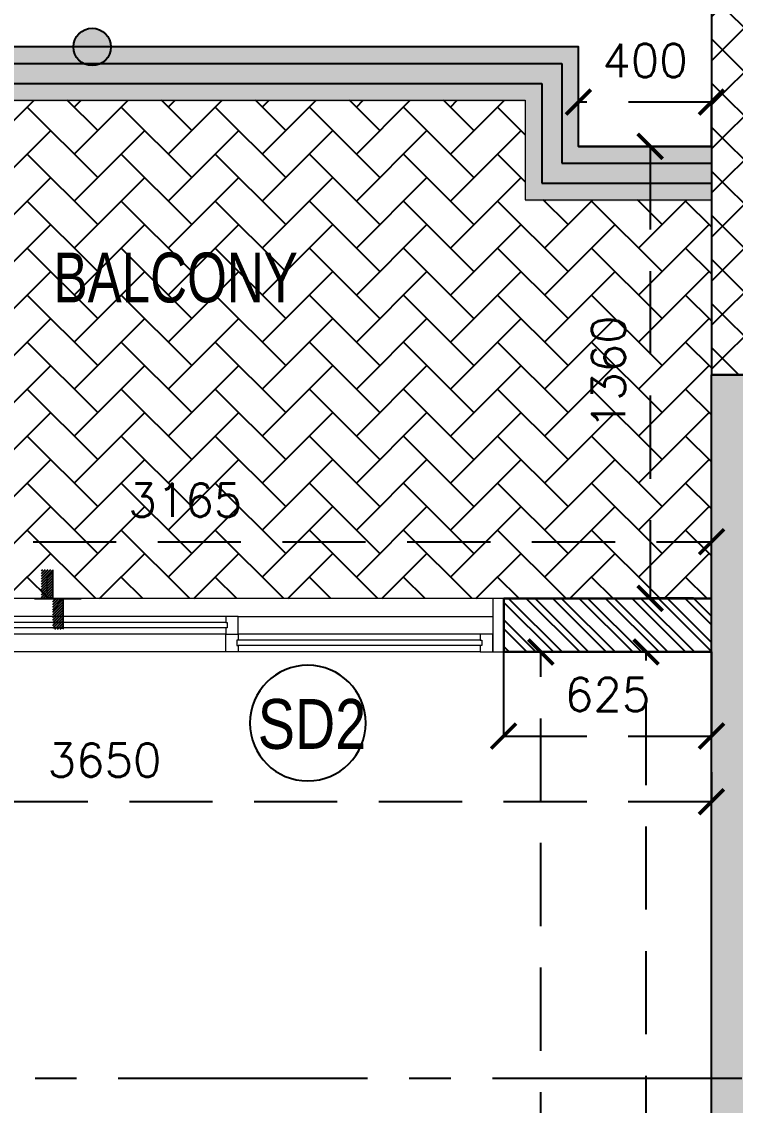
# Model space of a CAD drawing. Header units: millimetres. Extents: x 1180970 to 1231451, y -5737889 to -5695638.
# Drawn here: x 1220238 to 1222383, y -5712113 to -5708852 of the extents above; entities that cross this region are included whole.
import ezdxf
from ezdxf.enums import TextEntityAlignment as Align

# ---------------------------------------------------------------- set-up
doc = ezdxf.new("R2010")
doc.units = ezdxf.units.MM
doc.header["$LTSCALE"] = 1000
doc.header["$MEASUREMENT"] = 0
for name, pattern in [('3BHK-A$1$AUDIT_D_120904163729-0', [0]), ('AUDIT_D_120904163729-0', [0]), ('T8(T9 IS SIMILAR) - GROUND FLOOR - DIMENSION & TEXTING$0$HIDDEN', [0.375, 0.25, -0.125]), ('T8(T9 IS SIMILAR) - GROUND FLOOR ELEVATION$0$AUDIT_D_120904163729-0', [0]), ('T8_REFUGE COLUMNS$0$CENTER2', [1.125, 0.75, -0.125, 0.125, -0.125])]:
    doc.linetypes.add(name, pattern=pattern)
doc.layers.get('0').update_dxf_attribs({"linetype": 'AUDIT_D_120904163729-0'})
for name, color, linetype in [('3BHK-A$0$a-tile drop', 3, 'Continuous'), ('3BHK-A$0$APT PLANS-typ$0$TILEDROP', 3, 'Continuous'), ('3BHK-A$1$A-DECK SUNK 125', 8, 'Continuous'), ('3BHK-A$1$A-HATCH -160', 251, '3BHK-A$1$AUDIT_D_120904163729-0'), ('3BHK-A$1$ELE 1', 1, 'Continuous'), ('T8(T9 IS SIMILAR) - GROUND FLOOR - DIMENSION & TEXTING$0$A-DIMENSIONS', 2, 'T8(T9 IS SIMILAR) - GROUND FLOOR - DIMENSION & TEXTING$0$HIDDEN'), ('T8(T9 IS SIMILAR) - GROUND FLOOR - DIMENSION & TEXTING$0$a-window-no', 125, 'Continuous'), ('T8(T9 IS SIMILAR) - GROUND FLOOR ELEVATION$0$A-WALL HATCH', 252, 'T8(T9 IS SIMILAR) - GROUND FLOOR ELEVATION$0$AUDIT_D_120904163729-0'), ('T8(T9 IS SIMILAR) - GROUND FLOOR ELEVATION$0$A-WALL-FEATURES', 6, 'T8(T9 IS SIMILAR) - GROUND FLOOR ELEVATION$0$AUDIT_D_120904163729-0'), ('T8(T9 IS SIMILAR) - GROUND FLOOR$0$$0$A-DECK SUNK 125', 8, 'Continuous'), ('T8(T9 IS SIMILAR) - GROUND FLOOR$0$B-AR-ANNO-E DECK FLOOR$0$a-text', 4, 'Continuous'), ('T8(T9 IS SIMILAR) - GROUND FLOOR$1$STAIRS', 1, 'Continuous'), ('T8_REFUGE COLUMNS$0$A-CENTERLINE', 193, 'T8_REFUGE COLUMNS$0$CENTER2'), ('T8_REFUGE COLUMNS$0$A-RCC COLS', 3, 'Continuous')]:
    doc.layers.add(name, color=color, linetype=linetype)
for name, color, linetype, lineweight in [('3BHK-A$1$Ele', 8, 'Continuous', 15), ('3BHK-A$1$Window', 4, 'Continuous', 20), ('3BHK-A$2$A-WALL- 160', 6, 'Continuous', 30), ('T8(T9 IS SIMILAR) - GROUND FLOOR - DIMENSION & TEXTING$0$a-Text', 4, 'Continuous', 0), ('T8(T9 IS SIMILAR) - GROUND FLOOR$0$D&W', 8, 'Continuous', 25)]:
    doc.layers.add(name, color=color, linetype=linetype, lineweight=lineweight)
doc.layers.add('T8_REFUGE COLUMNS$0$COL-HATCH', color=7, linetype='Continuous', lineweight=25, true_color=0xa3a3a3)
doc.styles.add('T8(T9 IS SIMILAR) - GROUND FLOOR - DIMENSION & TEXTING$0$ARIAL ARROW', font='swisscl.ttf')
doc.styles.add('T8(T9 IS SIMILAR) - GROUND FLOOR - DIMENSION & TEXTING$0$LODHA STANDERD', font='sanss___.ttf')
doc.styles.add('T8(T9 IS SIMILAR) - GROUND FLOOR - DIMENSION & TEXTING$0$Romans 1', font='romans.shx', dxfattribs={"height": 100})
doc.dimstyles.new('T8(T9 IS SIMILAR) - GROUND FLOOR - DIMENSION & TEXTING$0$ALPINE S', dxfattribs={"dimscale": 0, "dimtxt": 100, "dimasz": 75, "dimexe": 0, "dimexo": 0, "dimgap": 75, "dimtad": 1, "dimdec": 0, "dimzin": 0, "dimdsep": 46, "dimtxsty": 'T8(T9 IS SIMILAR) - GROUND FLOOR - DIMENSION & TEXTING$0$Romans 1', "dimblk": 'T8(T9 IS SIMILAR) - GROUND FLOOR - DIMENSION & TEXTING$0$_ArchTick', "dimcen": 0.09, "dimclrd": 256, "dimclre": 256, "dimclrt": 7, "dimadec": 0, "dimazin": 0, "dimtfac": 1, "dimtdec": 0, "dimtofl": 0, "dimtmove": 1, "dimatfit": 0, "dimldrblk": 'T8(T9 IS SIMILAR) - GROUND FLOOR - DIMENSION & TEXTING$0$_Open90', "dimfxl": 1, "dimtolj": 1, "dimtzin": 0, "dimarcsym": 0})

# ---------------------------------------------------------------- blocks, each defined once
blk = doc.blocks.new('3BHK-A$1$2400')
at = {"layer": '3BHK-A$1$Window', "color": 1, "lineweight": 13}
for p, q in [((1151176.5, -5692111.9), (1148842.5, -5692111.9)), ((1149607.5, -5692111.9), (1148880, -5692111.9)), ((1149607.5, -5692165.3), (1148880, -5692165.3)), ((1150373.7, -5692165.3), (1149645, -5692165.3)), ((1150411.2, -5692165.3), (1151176.5, -5692165.3)), ((1149607.5, -5692218.6), (1148842.5, -5692218.6)), ((1150373.7, -5692218.6), (1149645, -5692218.6)), ((1151139, -5692218.6), (1150411.2, -5692218.6)), ((1150373.7, -5692271.9), (1148842.5, -5692271.9)), ((1151139, -5692271.9), (1150411.2, -5692271.9))]:
    blk.add_line(p, q, dxfattribs=at)
at = {"layer": '3BHK-A$1$Window', "color": 5, "lineweight": 13}
for p, q in [((1149607.5, -5692142.2), (1148880, -5692142.2)), ((1149607.5, -5692146.7), (1148880, -5692146.7)), ((1150373.7, -5692183.8), (1149645, -5692183.8)), ((1150373.7, -5692200), (1149645, -5692200)), ((1151139, -5692237.2), (1150411.2, -5692237.2)), ((1151139, -5692253.3), (1150411.2, -5692253.3))]:
    blk.add_line(p, q, dxfattribs=at)
at = {"layer": '3BHK-A$1$Window', "color": 4, "lineweight": 13}
for points in [[(1148842.5, -5692111.9), (1148809.5, -5692111.9), (1148809.5, -5692271.9), (1148842.5, -5692271.9)], [(1148880, -5692146.7), (1148880, -5692165.3), (1148842.5, -5692165.3), (1148842.5, -5692111.9), (1148880, -5692111.9), (1148880, -5692142.2), (1148875.5, -5692142.2), (1148875.5, -5692146.7)], [(1149607.5, -5692146.7), (1149607.5, -5692165.3), (1149645, -5692165.3), (1149645, -5692111.9), (1149607.5, -5692111.9), (1149607.5, -5692142.2), (1149612, -5692142.2), (1149612, -5692146.7)], [(1151209.5, -5692111.9), (1151176.5, -5692111.9), (1151176.5, -5692271.9), (1151209.5, -5692271.9)], [(1149645, -5692200), (1149645, -5692218.6), (1149607.5, -5692218.6), (1149607.5, -5692165.3), (1149645, -5692165.3), (1149645, -5692183.8), (1149640.5, -5692183.8), (1149640.5, -5692200)], [(1150373.7, -5692200), (1150373.7, -5692218.6), (1150411.2, -5692218.6), (1150411.2, -5692165.3), (1150373.7, -5692165.3), (1150373.7, -5692183.8), (1150378.2, -5692183.8), (1150378.2, -5692200)], [(1150411.2, -5692253.3), (1150411.2, -5692271.9), (1150373.7, -5692271.9), (1150373.7, -5692218.6), (1150411.2, -5692218.6), (1150411.2, -5692237.2), (1150406.7, -5692237.2), (1150406.7, -5692253.3)], [(1151139, -5692253.3), (1151139, -5692271.9), (1151176.5, -5692271.9), (1151176.5, -5692218.6), (1151139, -5692218.6), (1151139, -5692237.2), (1151143.5, -5692237.2), (1151143.5, -5692253.3)]]:
    blk.add_lwpolyline(points, close=True, dxfattribs=at)
blk = doc.blocks.new('3BHK-A$0$TILE DROP -x')
at = {"layer": '3BHK-A$0$APT PLANS-typ$0$TILEDROP'}
h = blk.add_hatch(dxfattribs=at)
h.set_pattern_fill('ACET-2D-ANSI31', color=8, scale=90, angle=90, style=0)
h.set_pattern_definition([(135, (-851695.914, 5365039.183), (-7.954951288, -7.954951288), [])])
h.paths.add_polyline_path([(-58323.9, -19205.9), (-58323.9, -19023.7), (-58261.5, -19023.7), (-58261.5, -19205.9)])
edge = h.paths.add_edge_path()
edge.add_line((-58323.9, -19381.2), (-58393.7, -19381.2))
edge.add_line((-58323.9, -19205.9), (-58323.9, -19381.2))
edge.add_line((-58393.1, -19205.9), (-58323.9, -19205.9))
edge.add_line((-58393.1, -19381.2), (-58393.1, -19205.9))
at = {"layer": '3BHK-A$0$APT PLANS-typ$0$TILEDROP', "color": 1}
blk.add_line((-58153.9, -19205.9), (-58434, -19205.9), dxfattribs=at)
at = {"layer": '3BHK-A$0$APT PLANS-typ$0$TILEDROP', "color": 20, "const_width": 10}
for points in [[(-58261.5, -19205.9), (-58261.5, -19023.7)], [(-58323.9, -19381.2), (-58323.9, -19205.9)], [(-58323.9, -19205.9), (-58261.5, -19205.9)]]:
    blk.add_lwpolyline(points, dxfattribs=at)
blk = doc.blocks.new('3BHK-A')
at = {"layer": '3BHK-A$1$A-DECK SUNK 125'}
h = blk.add_hatch(dxfattribs=at)
h.set_pattern_fill('AR-HBONE', color=256, scale=25)
h.paths.add_polyline_path([(1193397.4, -5709088.5), (1190792.7, -5709088.7), (1190792.7, -5709388.5), (1190232.7, -5709388.5), (1190232.7, -5710588.5), (1193397.4, -5710588.5)])
h.paths.add_polyline_path([(1193497.4, -5710588.5), (1193497.3, -5710038.5), (1193882.3, -5710038.5), (1193882.3, -5710188.5), (1193682.6, -5710188.5), (1193682.6, -5710588.5)])
at = {"layer": '3BHK-A$1$A-HATCH -160', "linetype": 'ByBlock'}
h = blk.add_hatch(dxfattribs=at)
h.set_pattern_fill('ANSI32', color=256, scale=150)
h.set_pattern_definition([(45, (-0.65, 1285.594), (-39.77475644, 39.77475644), []), (45, (25.864, 1285.594), (-39.77475644, 39.77475644), [])])
h.paths.add_polyline_path([(1190232.7, -5710589.8), (1190857.5, -5710589.8), (1190857.5, -5710749.8), (1190232.7, -5710749.8)])
at = {"layer": '3BHK-A$1$Ele'}
for p, q in [((1193557.4, -5708928.5, 0), (1190632.7, -5708928.5, 0)), ((1190632.7, -5708928.5, 0), (1190632.7, -5709228.5, 0)), ((1193397.4, -5709088.5, 0), (1190792.7, -5709088.5, 0)), ((1190792.7, -5709088.5, 0), (1190792.7, -5709388.5, 0)), ((1190632.7, -5709228.5, 0), (1190232.7, -5709228.5, 0)), ((1190792.7, -5709388.5, 0), (1190232.7, -5709388.5, 0))]:
    blk.add_line(p, q, dxfattribs=at)
at = {"layer": '3BHK-A$1$ELE 1'}
for p, q in [((1193507.1, -5708978.5, 0), (1190682.7, -5708978.5, 0)), ((1190682.7, -5708978.5, 0), (1190682.7, -5709278.5, 0)), ((1193447.4, -5709038.5, 0), (1190742.7, -5709038.5, 0)), ((1190742.7, -5709038.5, 0), (1190742.7, -5709338.5, 0)), ((1190682.7, -5709278.5, 0), (1190232.7, -5709278.5, 0)), ((1190742.7, -5709338.5, 0), (1190232.7, -5709338.5, 0))]:
    blk.add_line(p, q, dxfattribs=at)
at = {"layer": '3BHK-A$2$A-WALL- 160', "linetype": 'ByBlock'}
for p, q in [((1190857.5, -5710588.5, 0), (1190232.7, -5710588.5, 0)), ((1190857.5, -5710588.5, 0), (1190857.5, -5710748.5, 0)), ((1190857.5, -5710748.5, 0), (1190232.7, -5710748.5, 0))]:
    blk.add_line(p, q, dxfattribs=at)
at = {"layer": '3BHK-A$0$a-tile drop', "xscale": 0.5, "yscale": 0.5, "zscale": 0.5, "rotation": 180}
blk.add_blockref('3BHK-A$0$TILE DROP -x', (1163051, -5720191.7, 0), dxfattribs=at)
at = {"layer": '3BHK-A$2$A-WALL- 160', "linetype": 'ByBlock', "xscale": -1}
blk.add_blockref('3BHK-A$1$2400', (2342066.9, -18476.6, 0), dxfattribs=at)
blk = doc.blocks.new('T8_REFUGE COLUMNS')
at = {"layer": 'T8_REFUGE COLUMNS$0$COL-HATCH', "linetype": 'ByBlock'}
h = blk.add_hatch(color=256, dxfattribs=at)
h.dxf.hatch_style = 1
h.paths.add_polyline_path([(1222612.1, -5714149.9), (1222312.1, -5714149.9), (1222312.1, -5709914.9), (1222612.1, -5709914.9)])
at = {"layer": 'T8_REFUGE COLUMNS$0$A-CENTERLINE'}
blk.add_line((1223527.8, -5712032.4), (1182137.1, -5712032.4), dxfattribs=at)
at = {"layer": 'T8_REFUGE COLUMNS$0$A-RCC COLS', "linetype": 'ByBlock'}
blk.add_lwpolyline([(1222612.1, -5714149.9), (1222312.1, -5714149.9), (1222312.1, -5709914.9), (1222612.1, -5709914.9)], close=True, dxfattribs=at)
blk = doc.blocks.new('T8(T9 IS SIMILAR) - GROUND FLOOR ELEVATION')
at = {"layer": 'T8(T9 IS SIMILAR) - GROUND FLOOR ELEVATION$0$A-WALL HATCH', "linetype": 'ByBlock'}
h = blk.add_hatch(dxfattribs=at)
h.set_pattern_fill('ANSI37', color=256, scale=750)
h.set_pattern_definition([(45, (-0.1, -0.21), (-66.2912607, 66.2912607), []), (135, (-0.1, -0.21), (-66.2912607, -66.2912607), [])])
h.paths.add_polyline_path([(1186632.3, -5709913.9), (1186432.3, -5709913.9), (1186432.3, -5708154.2), (1186632.3, -5708154.2)])
h.paths.add_polyline_path([(1190032.3, -5708154), (1190232.6, -5708154), (1190232.6, -5709913.7), (1190032.3, -5709913.7)])
h.paths.add_polyline_path([(1202792.3, -5700405.8), (1202592.3, -5700405.8), (1202592.3, -5701090.3), (1202792.3, -5701090.3)])
h.paths.add_polyline_path([(1209952.2, -5700405.8), (1209752.2, -5700405.8), (1209752.2, -5701092), (1209952.2, -5701092)])
h.paths.add_polyline_path([(1222512.1, -5708154), (1222311.7, -5708154), (1222311.7, -5709913.7), (1222512.1, -5709913.7)])
h.paths.add_polyline_path([(1225912.1, -5709913.9), (1226112.1, -5709913.9), (1226112.1, -5708154.2), (1225912.1, -5708154.2)])
h.paths.add_polyline_path([(1209852.3, -5729369.1), (1210052.3, -5729369.1), (1210052.3, -5728684.2), (1209852.3, -5728684.2)])
h.paths.add_polyline_path([(1202692.1, -5729369.1), (1202492, -5729369.1), (1202492, -5728684.2), (1202692.1, -5728684.2)])
at = {"layer": 'T8(T9 IS SIMILAR) - GROUND FLOOR ELEVATION$0$A-WALL-FEATURES', "linetype": 'ByBlock', "elevation": 0}
blk.add_lwpolyline([(1222512.2, -5708153.8), (1222311.8, -5708153.8), (1222311.8, -5709913.5), (1222512.2, -5709913.5)], close=True, dxfattribs=at)
blk = doc.blocks.new('T8(T9 IS SIMILAR) - GROUND FLOOR$1$A$C29262D9E')
at = {"layer": 'T8(T9 IS SIMILAR) - GROUND FLOOR$1$STAIRS'}
h = blk.add_hatch(color=7, dxfattribs=at)
edge = h.paths.add_edge_path()
edge.add_arc((0, 0), 0.075, 0, 360)
at = {"layer": 'T8(T9 IS SIMILAR) - GROUND FLOOR$1$STAIRS', "color": 7}
blk.add_circle((0, 0), 0.075, dxfattribs=at)
blk = doc.blocks.new('T8(T9 IS SIMILAR) - GROUND FLOOR')
at = {"layer": 'T8(T9 IS SIMILAR) - GROUND FLOOR$0$D&W', "linetype": 'ByBlock'}
blk.add_blockref('T8_REFUGE COLUMNS', (0, 0), dxfattribs=at)
at = {"layer": 'T8(T9 IS SIMILAR) - GROUND FLOOR$0$D&W', "linetype": 'ByBlock', "xscale": -1}
blk.add_blockref('3BHK-A', (2412544.6, 0), dxfattribs=at)
at = {"layer": 'T8(T9 IS SIMILAR) - GROUND FLOOR$0$D&W', "linetype": 'ByBlock'}
blk.add_blockref('T8(T9 IS SIMILAR) - GROUND FLOOR ELEVATION', (0, 0), dxfattribs=at)
at = {"layer": 'T8(T9 IS SIMILAR) - GROUND FLOOR$0$$0$A-DECK SUNK 125'}
h = blk.add_hatch(dxfattribs=at)
h.set_pattern_fill('AR-HBONE', color=256, scale=25)
h.set_pattern_definition([(45, (0.16, -4.76), (1e-14, 141.4213562), [300, -100]), (135, (70.87, 65.95), (1e-14, 141.4213562), [300, -100])])
h.paths.add_polyline_path([(1222512.2, -5708718.7), (1222512.1, -5708555.2), (1222912.3, -5708555.2), (1222912.3, -5708254.9), (1225512.4, -5708254.9), (1225512.4, -5708558.5), (1225352.5, -5708558.5), (1225352.4, -5708418.4), (1223072.4, -5708418.3), (1223072.4, -5708718.7)])
h.paths.add_polyline_path([(1222311.9, -5709227.6), (1221911.8, -5709227.6), (1221911.8, -5708928.3), (1218987.3, -5708928.6), (1218987.2, -5709943.6), (1219147.6, -5709943.5), (1219147.3, -5709093.5), (1221752.1, -5709093.5), (1221752.1, -5709392.6), (1222312, -5709392.6)])
h.paths.add_polyline_path([(1206347.5, -5700669.5), (1206347.5, -5700506.2), (1209277.5, -5700506.2), (1209277.5, -5701091.8), (1209117.5, -5701091.8), (1209117.5, -5700669.5)])
h.paths.add_polyline_path([(1206197.4, -5700669.5), (1206197.4, -5700509.3), (1203267.4, -5700509.3), (1203267.4, -5701091.7), (1203427.4, -5701091.9), (1203427.4, -5700669.5)])
h.paths.add_polyline_path([(1190232.9, -5709392.6), (1190232.9, -5709232.6), (1190632.9, -5709232.6), (1190632.9, -5708933.3), (1193557.7, -5708934.1), (1193557.8, -5709943.6), (1193397.4, -5709943.5), (1193397.7, -5709093.5), (1190792.9, -5709093.4), (1190792.9, -5709392.6)])
h.paths.add_polyline_path([(1190032.5, -5708718.7), (1190032.5, -5708558.7), (1189632.5, -5708558.6), (1189632.5, -5708258.3), (1187032.5, -5708258.2), (1187032.5, -5708558.7), (1187192.5, -5708558.7), (1187192.5, -5708418.4), (1189472.5, -5708418.3), (1189472.5, -5708718.7)])
h.paths.add_polyline_path([(1203267.4, -5728688.6), (1203427.4, -5728688.6), (1203427.4, -5729114.1), (1206197.4, -5729114.1), (1206197.4, -5729274.1), (1203267.4, -5729274.1)])
at = {"layer": 'T8(T9 IS SIMILAR) - GROUND FLOOR$1$STAIRS', "linetype": 'ByBlock', "elevation": 0}
blk.add_lwpolyline([(1222311.8, -5709227.6), (1221911.8, -5709227.6), (1221911.8, -5708928.5), (1218987.4, -5708928.4), (1218987.3, -5709938.8)], dxfattribs=at)
at = {"layer": 'T8(T9 IS SIMILAR) - GROUND FLOOR$0$B-AR-ANNO-E DECK FLOOR$0$a-text', "xscale": 750, "yscale": 750, "zscale": 750}
blk.add_blockref('T8(T9 IS SIMILAR) - GROUND FLOOR$1$A$C29262D9E', (1220449.6, -5708928.4, 0), dxfattribs=at)
blk = doc.blocks.new('T8(T9 IS SIMILAR) - GROUND FLOOR - DIMENSION & TEXTING$0$_ArchTick')
at = {"color": 0, "linetype": 'ByBlock', "const_width": 0.15}
blk.add_lwpolyline([(-0.5, -0.5), (0.5, 0.5)], dxfattribs=at)
blk = doc.blocks.new('*D607')
at = {"layer": 'T8(T9 IS SIMILAR) - GROUND FLOOR - DIMENSION & TEXTING$0$A-DIMENSIONS', "linetype": 'T8(T9 IS SIMILAR) - GROUND FLOOR - DIMENSION & TEXTING$0$HIDDEN', "lineweight": -2, "transparency": 16777216}
for p, q in [((1221733.4, -5710748.9), (1221798.6, -5710748.9)), ((1221710.2, -5717573.6), (1221798.6, -5717573.6))]:
    blk.add_line(p, q, dxfattribs=at)
at = {"layer": 'T8(T9 IS SIMILAR) - GROUND FLOOR - DIMENSION & TEXTING$0$A-DIMENSIONS', "lineweight": -2, "transparency": 16777216}
blk.add_line((1221798.6, -5717573.6), (1221798.6, -5710748.9), dxfattribs=at)
at = {"layer": 'T8(T9 IS SIMILAR) - GROUND FLOOR - DIMENSION & TEXTING$0$A-DIMENSIONS', "linetype": 'ByBlock', "lineweight": -2, "transparency": 16777216, "xscale": 75, "yscale": 75, "zscale": 75}
for p, rotation in [((1221798.6, -5710748.9), 90), ((1221798.6, -5717573.6), 270)]:
    blk.add_blockref('T8(T9 IS SIMILAR) - GROUND FLOOR - DIMENSION & TEXTING$0$_ArchTick', p, dxfattribs=dict(at, rotation=rotation))
at = {"layer": 'T8(T9 IS SIMILAR) - GROUND FLOOR - DIMENSION & TEXTING$0$A-DIMENSIONS', "color": 7, "linetype": 'ByBlock', "transparency": 16777216, "insert": (1221673.6, -5714161.3), "char_height": 100, "attachment_point": 5, "rotation": 90, "style": 'T8(T9 IS SIMILAR) - GROUND FLOOR - DIMENSION & TEXTING$0$Romans 1'}
blk.add_mtext('\\A1;6825', dxfattribs=at)
blk = doc.blocks.new('T8(T9 IS SIMILAR) - GROUND FLOOR - DIMENSION & TEXTING$0$_Open90')
at = {"color": 0, "linetype": 'ByBlock', "lineweight": -2}
for p, q in [((-0.5, 0.5), (0, 0)), ((0, 0), (-1, 0)), ((0, 0), (-0.5, -0.5))]:
    blk.add_line(p, q, dxfattribs=at)
blk = doc.blocks.new('*D608')
at = {"layer": 'T8(T9 IS SIMILAR) - GROUND FLOOR - DIMENSION & TEXTING$0$A-DIMENSIONS', "linetype": 'T8(T9 IS SIMILAR) - GROUND FLOOR - DIMENSION & TEXTING$0$HIDDEN', "lineweight": -2, "transparency": 16777216}
for p, q in [((1218661.9, -5711110.4), (1218661.9, -5711199.7)), ((1222311.7, -5711110.4), (1222311.7, -5711199.7))]:
    blk.add_line(p, q, dxfattribs=at)
at = {"layer": 'T8(T9 IS SIMILAR) - GROUND FLOOR - DIMENSION & TEXTING$0$A-DIMENSIONS', "lineweight": -2, "transparency": 16777216}
blk.add_line((1222311.7, -5711199.7), (1218661.9, -5711199.7), dxfattribs=at)
at = {"layer": 'T8(T9 IS SIMILAR) - GROUND FLOOR - DIMENSION & TEXTING$0$A-DIMENSIONS', "linetype": 'ByBlock', "lineweight": -2, "transparency": 16777216, "xscale": 75, "yscale": 75, "zscale": 75, "rotation": 180}
blk.add_blockref('T8(T9 IS SIMILAR) - GROUND FLOOR - DIMENSION & TEXTING$0$_ArchTick', (1218661.9, -5711199.7), dxfattribs=at)
at = {"layer": 'T8(T9 IS SIMILAR) - GROUND FLOOR - DIMENSION & TEXTING$0$A-DIMENSIONS', "linetype": 'ByBlock', "lineweight": -2, "transparency": 16777216, "xscale": 75, "yscale": 75, "zscale": 75}
blk.add_blockref('T8(T9 IS SIMILAR) - GROUND FLOOR - DIMENSION & TEXTING$0$_ArchTick', (1222311.7, -5711199.7), dxfattribs=at)
at = {"layer": 'T8(T9 IS SIMILAR) - GROUND FLOOR - DIMENSION & TEXTING$0$A-DIMENSIONS', "color": 7, "linetype": 'ByBlock', "transparency": 16777216, "insert": (1220486.8, -5711074.7), "char_height": 100, "attachment_point": 5, "style": 'T8(T9 IS SIMILAR) - GROUND FLOOR - DIMENSION & TEXTING$0$Romans 1'}
blk.add_mtext('\\A1;3650', dxfattribs=at)
blk = doc.blocks.new('*D610')
at = {"layer": 'T8(T9 IS SIMILAR) - GROUND FLOOR - DIMENSION & TEXTING$0$A-DIMENSIONS', "linetype": 'T8(T9 IS SIMILAR) - GROUND FLOOR - DIMENSION & TEXTING$0$HIDDEN', "lineweight": -2, "transparency": 16777216}
for p, q in [((1221686.7, -5710748.9), (1221686.7, -5711001.9)), ((1222311.9, -5710748.9), (1222311.9, -5711001.9))]:
    blk.add_line(p, q, dxfattribs=at)
at = {"layer": 'T8(T9 IS SIMILAR) - GROUND FLOOR - DIMENSION & TEXTING$0$A-DIMENSIONS', "lineweight": -2, "transparency": 16777216}
blk.add_line((1221686.7, -5711001.9), (1222311.9, -5711001.9), dxfattribs=at)
at = {"layer": 'T8(T9 IS SIMILAR) - GROUND FLOOR - DIMENSION & TEXTING$0$A-DIMENSIONS', "linetype": 'ByBlock', "lineweight": -2, "transparency": 16777216, "xscale": 75, "yscale": 75, "zscale": 75, "rotation": 180}
blk.add_blockref('T8(T9 IS SIMILAR) - GROUND FLOOR - DIMENSION & TEXTING$0$_ArchTick', (1221686.7, -5711001.9), dxfattribs=at)
at = {"layer": 'T8(T9 IS SIMILAR) - GROUND FLOOR - DIMENSION & TEXTING$0$A-DIMENSIONS', "linetype": 'ByBlock', "lineweight": -2, "transparency": 16777216, "xscale": 75, "yscale": 75, "zscale": 75}
blk.add_blockref('T8(T9 IS SIMILAR) - GROUND FLOOR - DIMENSION & TEXTING$0$_ArchTick', (1222311.9, -5711001.9), dxfattribs=at)
at = {"layer": 'T8(T9 IS SIMILAR) - GROUND FLOOR - DIMENSION & TEXTING$0$A-DIMENSIONS', "color": 7, "linetype": 'ByBlock', "transparency": 16777216, "insert": (1221999.3, -5710876.9), "char_height": 100, "attachment_point": 5, "style": 'T8(T9 IS SIMILAR) - GROUND FLOOR - DIMENSION & TEXTING$0$Romans 1'}
blk.add_mtext('\\A1;625', dxfattribs=at)
blk = doc.blocks.new('*D611')
at = {"layer": 'T8(T9 IS SIMILAR) - GROUND FLOOR - DIMENSION & TEXTING$0$A-DIMENSIONS', "linetype": 'T8(T9 IS SIMILAR) - GROUND FLOOR - DIMENSION & TEXTING$0$HIDDEN', "lineweight": -2, "transparency": 16777216}
for p, q in [((1219146.9, -5710498.9), (1219146.9, -5710417.4)), ((1222311.9, -5710498.9), (1222311.9, -5710417.4))]:
    blk.add_line(p, q, dxfattribs=at)
at = {"layer": 'T8(T9 IS SIMILAR) - GROUND FLOOR - DIMENSION & TEXTING$0$A-DIMENSIONS', "lineweight": -2, "transparency": 16777216}
blk.add_line((1219146.9, -5710417.4), (1222311.9, -5710417.4), dxfattribs=at)
at = {"layer": 'T8(T9 IS SIMILAR) - GROUND FLOOR - DIMENSION & TEXTING$0$A-DIMENSIONS', "linetype": 'ByBlock', "lineweight": -2, "transparency": 16777216, "xscale": 75, "yscale": 75, "zscale": 75, "rotation": 180}
blk.add_blockref('T8(T9 IS SIMILAR) - GROUND FLOOR - DIMENSION & TEXTING$0$_ArchTick', (1219146.9, -5710417.4), dxfattribs=at)
at = {"layer": 'T8(T9 IS SIMILAR) - GROUND FLOOR - DIMENSION & TEXTING$0$A-DIMENSIONS', "linetype": 'ByBlock', "lineweight": -2, "transparency": 16777216, "xscale": 75, "yscale": 75, "zscale": 75}
blk.add_blockref('T8(T9 IS SIMILAR) - GROUND FLOOR - DIMENSION & TEXTING$0$_ArchTick', (1222311.9, -5710417.4), dxfattribs=at)
at = {"layer": 'T8(T9 IS SIMILAR) - GROUND FLOOR - DIMENSION & TEXTING$0$A-DIMENSIONS', "color": 7, "linetype": 'ByBlock', "transparency": 16777216, "insert": (1220729.4, -5710292.4), "char_height": 100, "attachment_point": 5, "style": 'T8(T9 IS SIMILAR) - GROUND FLOOR - DIMENSION & TEXTING$0$Romans 1'}
blk.add_mtext('\\A1;3165', dxfattribs=at)
blk = doc.blocks.new('T8(T9 IS SIMILAR) - GROUND FLOOR - DIMENSION & TEXTING$0$WINDOW TAG')
at = {"layer": 'T8(T9 IS SIMILAR) - GROUND FLOOR - DIMENSION & TEXTING$0$a-window-no'}
blk.add_circle((0, 0), 174.1, dxfattribs=at)
at = {"layer": 'T8(T9 IS SIMILAR) - GROUND FLOOR - DIMENSION & TEXTING$0$a-window-no', "style": 'T8(T9 IS SIMILAR) - GROUND FLOOR - DIMENSION & TEXTING$0$LODHA STANDERD'}
blk.add_attdef('WINDOW', text='', height=150, dxfattribs=at).set_placement((11.3, 2.8), align=Align.MIDDLE_CENTER)
blk = doc.blocks.new('*D477')
at = {"layer": 'T8(T9 IS SIMILAR) - GROUND FLOOR - DIMENSION & TEXTING$0$A-DIMENSIONS', "linetype": 'T8(T9 IS SIMILAR) - GROUND FLOOR - DIMENSION & TEXTING$0$HIDDEN', "lineweight": -2, "transparency": 16777216}
for p, q in [((1221911.8, -5709227.6), (1221911.8, -5709094.4)), ((1222311.8, -5709227.6), (1222311.8, -5709094.4))]:
    blk.add_line(p, q, dxfattribs=at)
at = {"layer": 'T8(T9 IS SIMILAR) - GROUND FLOOR - DIMENSION & TEXTING$0$A-DIMENSIONS', "lineweight": -2, "transparency": 16777216}
blk.add_line((1222311.8, -5709094.4), (1221911.8, -5709094.4), dxfattribs=at)
at = {"layer": 'T8(T9 IS SIMILAR) - GROUND FLOOR - DIMENSION & TEXTING$0$A-DIMENSIONS', "linetype": 'ByBlock', "lineweight": -2, "transparency": 16777216, "xscale": 75, "yscale": 75, "zscale": 75, "rotation": 180}
blk.add_blockref('T8(T9 IS SIMILAR) - GROUND FLOOR - DIMENSION & TEXTING$0$_ArchTick', (1221911.8, -5709094.4), dxfattribs=at)
at = {"layer": 'T8(T9 IS SIMILAR) - GROUND FLOOR - DIMENSION & TEXTING$0$A-DIMENSIONS', "linetype": 'ByBlock', "lineweight": -2, "transparency": 16777216, "xscale": 75, "yscale": 75, "zscale": 75}
blk.add_blockref('T8(T9 IS SIMILAR) - GROUND FLOOR - DIMENSION & TEXTING$0$_ArchTick', (1222311.8, -5709094.4), dxfattribs=at)
at = {"layer": 'T8(T9 IS SIMILAR) - GROUND FLOOR - DIMENSION & TEXTING$0$A-DIMENSIONS', "color": 7, "linetype": 'ByBlock', "transparency": 16777216, "insert": (1222111.8, -5708969.4), "char_height": 100, "attachment_point": 5, "style": 'T8(T9 IS SIMILAR) - GROUND FLOOR - DIMENSION & TEXTING$0$Romans 1'}
blk.add_mtext('\\A1;400', dxfattribs=at)
blk = doc.blocks.new('*D478')
at = {"layer": 'T8(T9 IS SIMILAR) - GROUND FLOOR - DIMENSION & TEXTING$0$A-DIMENSIONS', "linetype": 'T8(T9 IS SIMILAR) - GROUND FLOOR - DIMENSION & TEXTING$0$HIDDEN', "lineweight": -2, "transparency": 16777216}
for p, q in [((1222257.6, -5709227.6), (1222127.2, -5709227.6)), ((1222257.6, -5710587.5), (1222127.2, -5710587.5))]:
    blk.add_line(p, q, dxfattribs=at)
at = {"layer": 'T8(T9 IS SIMILAR) - GROUND FLOOR - DIMENSION & TEXTING$0$A-DIMENSIONS', "lineweight": -2, "transparency": 16777216}
blk.add_line((1222127.2, -5709227.6), (1222127.2, -5710587.5), dxfattribs=at)
at = {"layer": 'T8(T9 IS SIMILAR) - GROUND FLOOR - DIMENSION & TEXTING$0$A-DIMENSIONS', "linetype": 'ByBlock', "lineweight": -2, "transparency": 16777216, "xscale": 75, "yscale": 75, "zscale": 75}
for p, rotation in [((1222127.2, -5709227.6), 90), ((1222127.2, -5710587.5), 270)]:
    blk.add_blockref('T8(T9 IS SIMILAR) - GROUND FLOOR - DIMENSION & TEXTING$0$_ArchTick', p, dxfattribs=dict(at, rotation=rotation))
at = {"layer": 'T8(T9 IS SIMILAR) - GROUND FLOOR - DIMENSION & TEXTING$0$A-DIMENSIONS', "color": 7, "linetype": 'ByBlock', "transparency": 16777216, "insert": (1222002.2, -5709907.6), "char_height": 100, "attachment_point": 5, "rotation": 90, "style": 'T8(T9 IS SIMILAR) - GROUND FLOOR - DIMENSION & TEXTING$0$Romans 1'}
blk.add_mtext('\\A1;1360', dxfattribs=at)
blk = doc.blocks.new('*D486')
at = {"layer": 'T8(T9 IS SIMILAR) - GROUND FLOOR - DIMENSION & TEXTING$0$A-DIMENSIONS', "linetype": 'T8(T9 IS SIMILAR) - GROUND FLOOR - DIMENSION & TEXTING$0$HIDDEN', "lineweight": -2, "transparency": 16777216}
for p, q in [((1222311.9, -5710748.9), (1222115.1, -5710748.9)), ((1222312.1, -5714149.3), (1222115.1, -5714149.3))]:
    blk.add_line(p, q, dxfattribs=at)
at = {"layer": 'T8(T9 IS SIMILAR) - GROUND FLOOR - DIMENSION & TEXTING$0$A-DIMENSIONS', "lineweight": -2, "transparency": 16777216}
blk.add_line((1222115.1, -5714149.3), (1222115.1, -5710748.9), dxfattribs=at)
at = {"layer": 'T8(T9 IS SIMILAR) - GROUND FLOOR - DIMENSION & TEXTING$0$A-DIMENSIONS', "linetype": 'ByBlock', "lineweight": -2, "transparency": 16777216, "xscale": 75, "yscale": 75, "zscale": 75}
for p, rotation in [((1222115.1, -5710748.9), 90), ((1222115.1, -5714149.3), 270)]:
    blk.add_blockref('T8(T9 IS SIMILAR) - GROUND FLOOR - DIMENSION & TEXTING$0$_ArchTick', p, dxfattribs=dict(at, rotation=rotation))
at = {"layer": 'T8(T9 IS SIMILAR) - GROUND FLOOR - DIMENSION & TEXTING$0$A-DIMENSIONS', "color": 7, "linetype": 'ByBlock', "transparency": 16777216, "insert": (1221990.1, -5712449.1), "char_height": 100, "attachment_point": 5, "rotation": 90, "style": 'T8(T9 IS SIMILAR) - GROUND FLOOR - DIMENSION & TEXTING$0$Romans 1'}
blk.add_mtext('\\A1;3400', dxfattribs=at)
blk = doc.blocks.new('T8(T9 IS SIMILAR) - GROUND FLOOR - DIMENSION & TEXTING')
at = {"layer": 'T8(T9 IS SIMILAR) - GROUND FLOOR - DIMENSION & TEXTING$0$a-window-no'}
ref = blk.add_blockref('T8(T9 IS SIMILAR) - GROUND FLOOR - DIMENSION & TEXTING$0$WINDOW TAG', (1221097.9, -5710962.7), dxfattribs=dict(at, xscale=-1, rotation=180))
ref.add_attrib('WINDOW', 'SD2', dxfattribs={"height": 150, "style": 'T8(T9 IS SIMILAR) - GROUND FLOOR - DIMENSION & TEXTING$0$LODHA STANDERD', "width": 0.8}).set_placement((1221110.5, -5710965.5), align=Align.MIDDLE_CENTER)
at = {"layer": 'T8(T9 IS SIMILAR) - GROUND FLOOR - DIMENSION & TEXTING$0$a-Text', "style": 'T8(T9 IS SIMILAR) - GROUND FLOOR - DIMENSION & TEXTING$0$ARIAL ARROW'}
blk.add_text('BALCONY', height=150, dxfattribs=at).set_placement((1220333.4, -5709697.1, 0.5))
at = {"layer": 'T8(T9 IS SIMILAR) - GROUND FLOOR - DIMENSION & TEXTING$0$A-DIMENSIONS', "linetype": 'ByBlock'}
dim = blk.add_linear_dim(base=(1221911.8, -5709094.4), p1=(1222311.8, -5709227.6, 0), p2=(1221911.8, -5709227.6, 0), dimstyle='T8(T9 IS SIMILAR) - GROUND FLOOR - DIMENSION & TEXTING$0$ALPINE S', override={"dimscale": 1, "dimfxl": 5, "dimarcsym": 1}, dxfattribs=at)
dim.commit()
dim.dimension.update_dxf_attribs({"geometry": '*D477', "text_midpoint": (1222111.8, -5709094.4), "dimtype": 128})
for base, p1, p2, picture, middle in [((1222127.2, -5710587.5), (1222257.6, -5709227.6), (1222257.6, -5710587.5, 0), '*D478', (1222002.2, -5709907.6)), ((1221798.6, -5710748.9, 0.5), (1221710.2, -5717573.6, 0.5), (1221733.4, -5710748.9, 0.5), '*D607', (1221673.6, -5714161.3, 0.5)), ((1222115.1, -5710748.9), (1222312.1, -5714149.3), (1222311.9, -5710748.9, 0.5), '*D486', (1221990.1, -5712449.1))]:
    dim = blk.add_linear_dim(base=base, p1=p1, p2=p2, angle=90, dimstyle='T8(T9 IS SIMILAR) - GROUND FLOOR - DIMENSION & TEXTING$0$ALPINE S', override={"dimscale": 1, "dimfxl": 5, "dimarcsym": 1}, dxfattribs=at)
    dim.commit()
    dim.dimension.update_dxf_attribs({"geometry": picture, "text_midpoint": middle})
for base, p1, p2, picture, middle in [((1222311.9, -5710417.4, 0.5), (1219146.9, -5710498.9, 0.5), (1222311.9, -5710498.9, 0.9), '*D611', (1220729.4, -5710292.4, 0.5)), ((1222311.9, -5711001.9, 0.5), (1221686.7, -5710748.9, 0.5), (1222311.9, -5710748.9, 0.9), '*D610', (1221999.3, -5710876.9, 0.5)), ((1218661.9, -5711199.7, 0.5), (1222311.7, -5711110.4, 0.9), (1218661.9, -5711110.4, 0.9), '*D608', (1220486.8, -5711074.7, 0.5))]:
    dim = blk.add_linear_dim(base=base, p1=p1, p2=p2, dimstyle='T8(T9 IS SIMILAR) - GROUND FLOOR - DIMENSION & TEXTING$0$ALPINE S', override={"dimscale": 1, "dimfxl": 5, "dimarcsym": 1}, dxfattribs=at)
    dim.commit()
    dim.dimension.update_dxf_attribs({"geometry": picture, "text_midpoint": middle})

msp = doc.modelspace()

# ---------------------------------------------------------------- block references
at = {"linetype": 'ByBlock'}
msp.add_blockref('T8(T9 IS SIMILAR) - GROUND FLOOR', (0, 0), dxfattribs=at)

# ---------------------------------------------------------------- next in the draw order: block references
msp.add_blockref('T8(T9 IS SIMILAR) - GROUND FLOOR - DIMENSION & TEXTING', (0, 0), dxfattribs=at)

doc.saveas('drawing.dxf')
